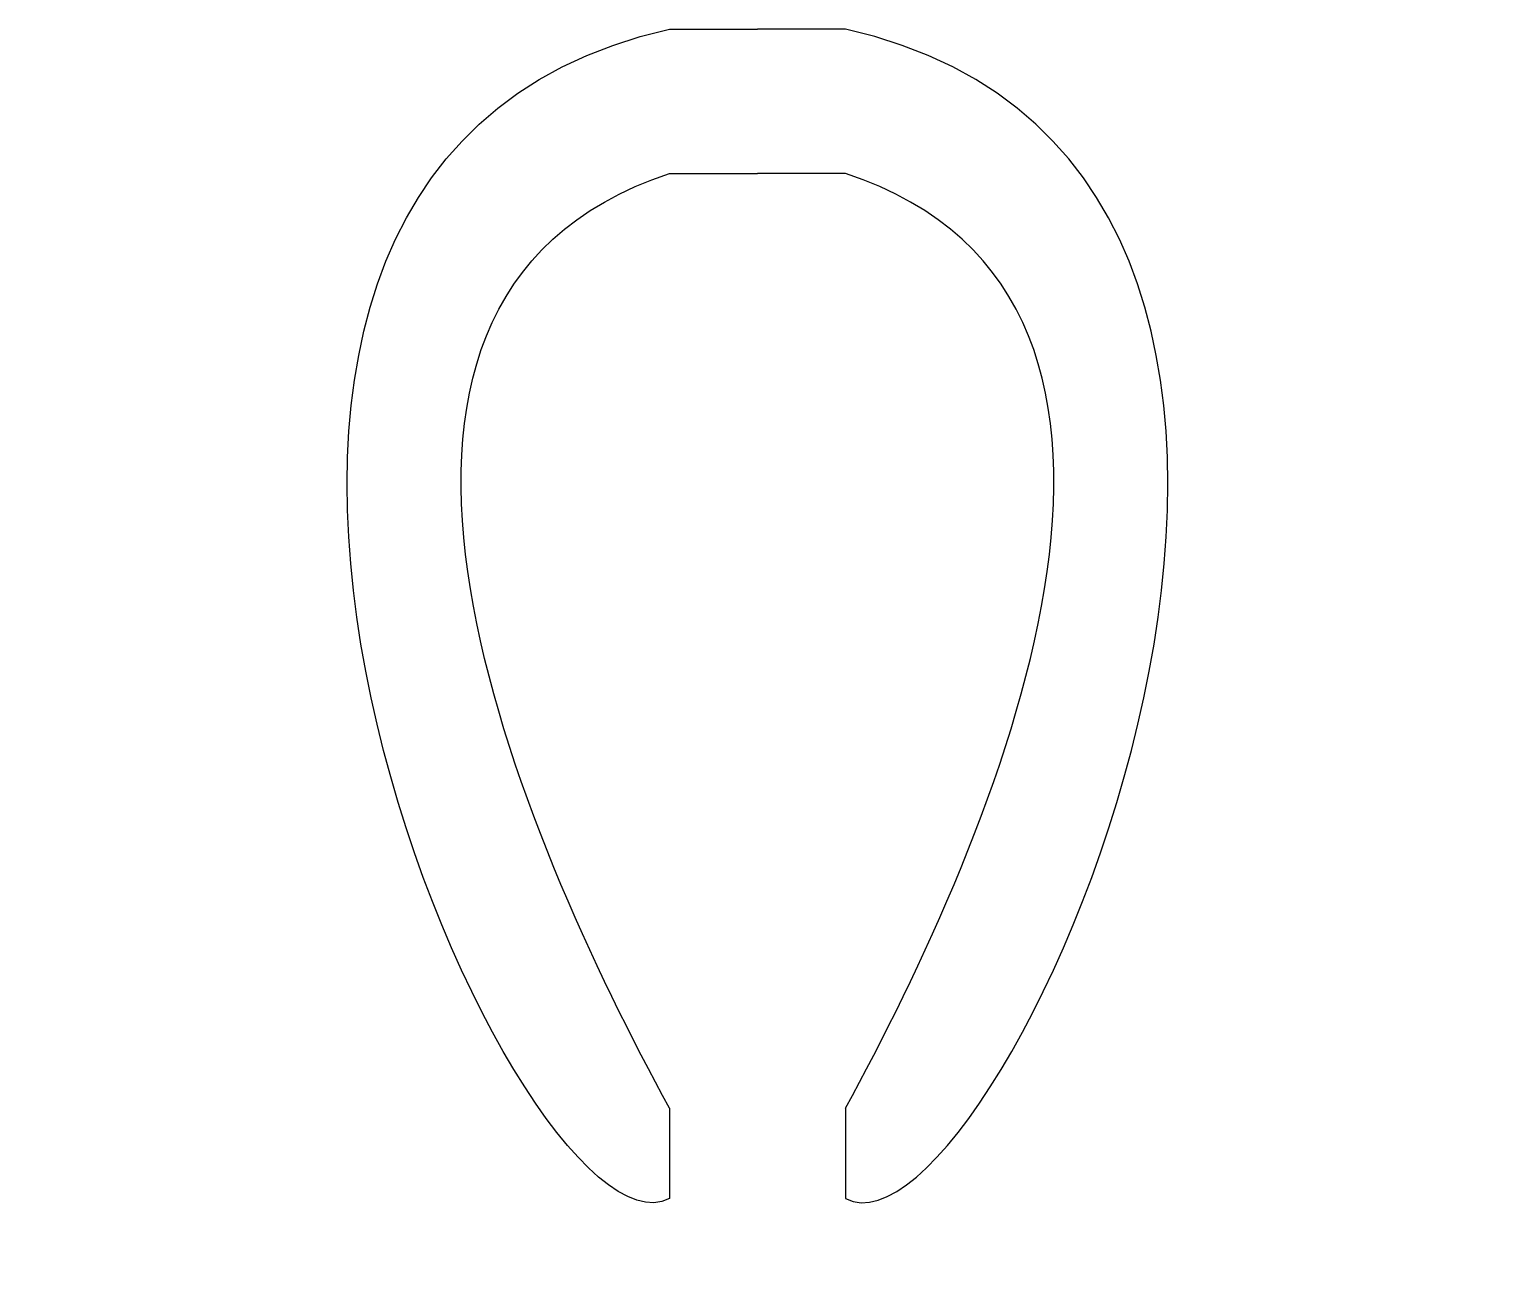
# Model space of a CAD drawing. Extents: x -40.2 to 40.2, y -42.5 to 26.4.
import ezdxf

# ---------------------------------------------------------------- set-up
doc = ezdxf.new("R2010")
doc.units = 0
doc.header["$MEASUREMENT"] = 0
doc.layers.add('MODELSKETCH_VISIBLE', color=7, linetype='CONTINUOUS')

msp = doc.modelspace()

# ---------------------------------------------------------------- linework, layer by layer
at = {"layer": 'MODELSKETCH_VISIBLE'}
for p, q in [((-4.86, 26.389), (0, 26.389)), ((4.86, 26.389), (0, 26.389)), ((-4.86, 18.424), (0, 18.424)), ((4.86, 18.424), (0, 18.424)), ((-4.86, -33.135), (-4.86, -38.135)), ((4.86, -33.135), (4.86, -38.135))]:
    msp.add_line(p, q, dxfattribs=at)
for points in [[(-4.86, -38.135), (-13.423, -42.504), (-40.203, 18.424), (-4.86, 26.389)], [(4.86, -38.135), (13.423, -42.504), (40.203, 18.424), (4.86, 26.389)], [(-4.86, -33.135), (-12.883, -18.446), (-26.128, 11.397), (-4.86, 18.424)], [(4.86, -33.135), (12.883, -18.446), (26.128, 11.397), (4.86, 18.424)]]:
    msp.add_open_spline(points, degree=3, dxfattribs=at)

doc.saveas('drawing.dxf')
